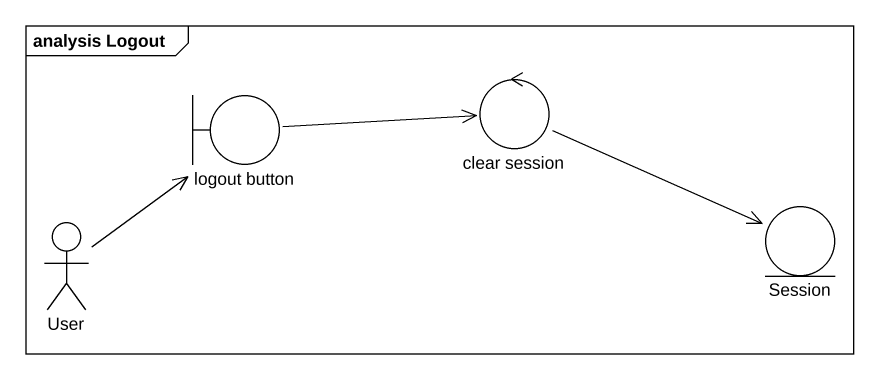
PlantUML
@startuml
mainframe analysis Logout
control "clear session" as clear_session
boundary "logout button" as logout_button
actor User
entity Session
clear_session -right-> Session
logout_button -right-> clear_session
User -up-> logout_button
@enduml
